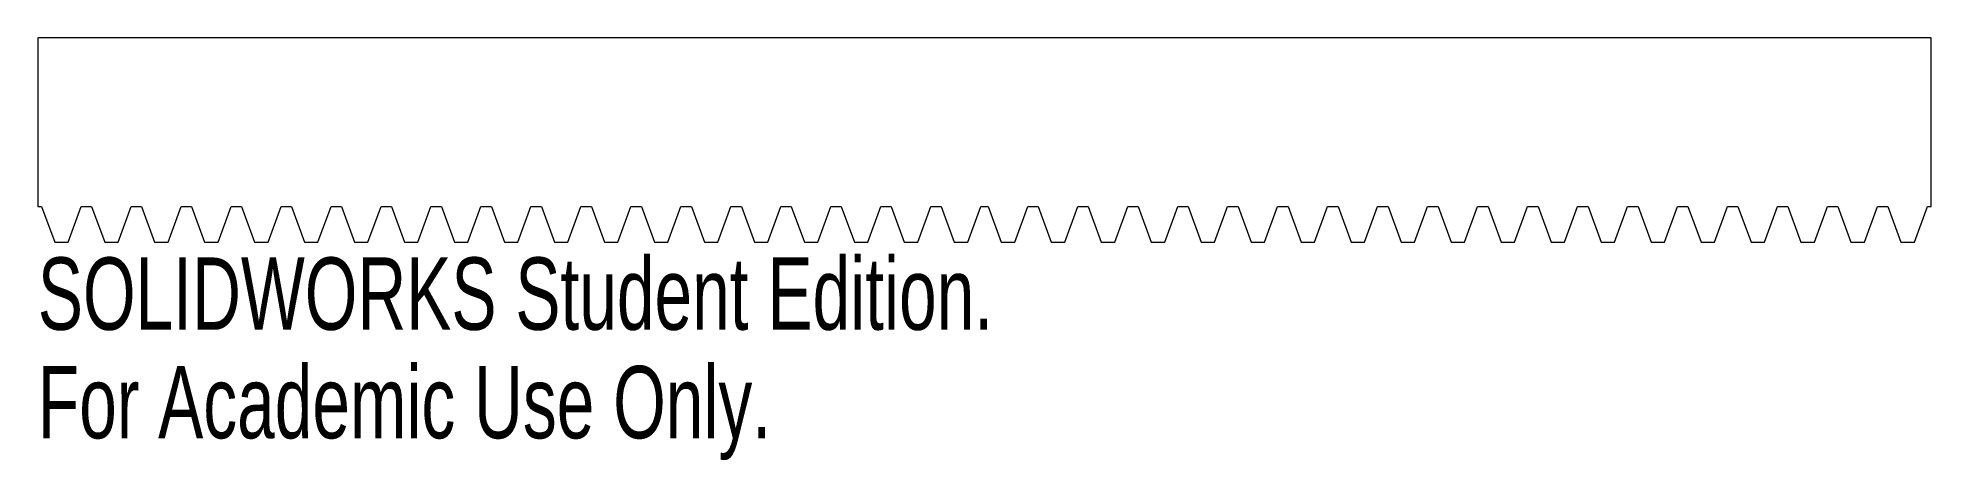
# Model space of a CAD drawing. Header units: inches. Extents: x -2.31 to 2.67, y -1.04 to 0.07.
import ezdxf

# ---------------------------------------------------------------- set-up
doc = ezdxf.new("R2010")
doc.units = ezdxf.units.IN
doc.header["$MEASUREMENT"] = 0
doc.styles.add('SLDTEXTSTYLE0', font='TXT', dxfattribs={"width": 0.7})

msp = doc.modelspace()

# ---------------------------------------------------------------- linework, layer by layer
at = {"color": 7, "linetype": 'Continuous', "lineweight": 15}
for p, q in [((2.6747, 0.0731), (-2.3096, 0.0731)), ((-2.3096, 0.0731), (-2.3096, -0.3701)), ((2.6747, -0.3701), (2.6747, 0.0731)), ((-2.3096, -0.3701), (-2.2996, -0.3701)), ((-2.2996, -0.3701), (-2.2653, -0.4643)), ((-2.23, -0.4643), (-2.1957, -0.3701)), ((-2.1957, -0.3701), (-2.168, -0.3701)), ((-2.168, -0.3701), (-2.1337, -0.4643)), ((-2.0984, -0.4643), (-2.0641, -0.3701)), ((-2.0641, -0.3701), (-2.0364, -0.3701)), ((-2.0364, -0.3701), (-2.0021, -0.4643)), ((-1.9668, -0.4643), (-1.9325, -0.3701)), ((-1.9325, -0.3701), (-1.9049, -0.3701)), ((-1.9049, -0.3701), (-1.8706, -0.4643)), ((-1.8353, -0.4643), (-1.801, -0.3701)), ((-1.801, -0.3701), (-1.7733, -0.3701)), ((-1.7733, -0.3701), (-1.739, -0.4643)), ((-1.7037, -0.4643), (-1.6694, -0.3701)), ((-1.6694, -0.3701), (-1.6417, -0.3701)), ((-1.6417, -0.3701), (-1.6074, -0.4643)), ((-1.5721, -0.4643), (-1.5378, -0.3701)), ((-1.5378, -0.3701), (-1.5101, -0.3701)), ((-1.5101, -0.3701), (-1.4758, -0.4643)), ((-1.4405, -0.4643), (-1.4062, -0.3701)), ((-1.4062, -0.3701), (-1.3786, -0.3701)), ((-1.3786, -0.3701), (-1.3443, -0.4643)), ((-1.309, -0.4643), (-1.2747, -0.3701)), ((-1.2747, -0.3701), (-1.247, -0.3701)), ((-1.247, -0.3701), (-1.2127, -0.4643)), ((-1.1774, -0.4643), (-1.1431, -0.3701)), ((-1.1431, -0.3701), (-1.1154, -0.3701)), ((-1.1154, -0.3701), (-1.0811, -0.4643)), ((-1.0458, -0.4643), (-1.0115, -0.3701)), ((-1.0115, -0.3701), (-0.9838, -0.3701)), ((-0.9838, -0.3701), (-0.9495, -0.4643)), ((-0.9142, -0.4643), (-0.8799, -0.3701)), ((-0.8799, -0.3701), (-0.8523, -0.3701)), ((-0.8523, -0.3701), (-0.818, -0.4643)), ((-0.7827, -0.4643), (-0.7484, -0.3701)), ((-0.7484, -0.3701), (-0.7207, -0.3701)), ((-0.7207, -0.3701), (-0.6864, -0.4643)), ((-0.6511, -0.4643), (-0.6168, -0.3701)), ((-0.6168, -0.3701), (-0.5891, -0.3701)), ((-0.5891, -0.3701), (-0.5548, -0.4643)), ((-0.5195, -0.4643), (-0.4852, -0.3701)), ((-0.4852, -0.3701), (-0.4575, -0.3701)), ((-0.4575, -0.3701), (-0.4232, -0.4643)), ((-0.3879, -0.4643), (-0.3536, -0.3701)), ((-0.3536, -0.3701), (-0.326, -0.3701)), ((-0.326, -0.3701), (-0.2917, -0.4643)), ((-0.2564, -0.4643), (-0.2221, -0.3701)), ((-0.2221, -0.3701), (-0.1944, -0.3701)), ((-0.1944, -0.3701), (-0.1601, -0.4643)), ((-0.1248, -0.4643), (-0.0905, -0.3701)), ((-0.0905, -0.3701), (-0.0628, -0.3701)), ((-0.0628, -0.3701), (-0.0285, -0.4643)), ((0.0068, -0.4643), (0.0411, -0.3701)), ((0.0411, -0.3701), (0.0688, -0.3701)), ((0.0688, -0.3701), (0.1031, -0.4643)), ((0.1384, -0.4643), (0.1727, -0.3701)), ((0.1727, -0.3701), (0.1925, -0.3701)), ((0.1925, -0.3701), (0.2268, -0.4643)), ((0.2621, -0.4643), (0.2964, -0.3701)), ((0.2964, -0.3701), (0.3241, -0.3701)), ((0.3241, -0.3701), (0.3584, -0.4643)), ((0.3937, -0.4643), (0.428, -0.3701)), ((0.428, -0.3701), (0.4557, -0.3701)), ((0.4557, -0.3701), (0.49, -0.4643)), ((0.5253, -0.4643), (0.5596, -0.3701)), ((0.5596, -0.3701), (0.5873, -0.3701)), ((0.5873, -0.3701), (0.6216, -0.4643)), ((0.6569, -0.4643), (0.6912, -0.3701)), ((0.6912, -0.3701), (0.7188, -0.3701)), ((0.7188, -0.3701), (0.7531, -0.4643)), ((0.7884, -0.4643), (0.8227, -0.3701)), ((0.8227, -0.3701), (0.8504, -0.3701)), ((0.8504, -0.3701), (0.8847, -0.4643)), ((0.92, -0.4643), (0.9543, -0.3701)), ((0.9543, -0.3701), (0.982, -0.3701)), ((0.982, -0.3701), (1.0163, -0.4643)), ((1.0516, -0.4643), (1.0859, -0.3701)), ((1.0859, -0.3701), (1.1136, -0.3701)), ((1.1136, -0.3701), (1.1479, -0.4643)), ((1.1832, -0.4643), (1.2175, -0.3701)), ((1.2175, -0.3701), (1.2451, -0.3701)), ((1.2451, -0.3701), (1.2794, -0.4643)), ((1.3147, -0.4643), (1.349, -0.3701)), ((1.349, -0.3701), (1.3767, -0.3701)), ((1.3767, -0.3701), (1.411, -0.4643)), ((1.4463, -0.4643), (1.4806, -0.3701)), ((1.4806, -0.3701), (1.5083, -0.3701)), ((1.5083, -0.3701), (1.5426, -0.4643)), ((1.5779, -0.4643), (1.6122, -0.3701)), ((1.6122, -0.3701), (1.6399, -0.3701)), ((1.6399, -0.3701), (1.6742, -0.4643)), ((1.7095, -0.4643), (1.7438, -0.3701)), ((1.7438, -0.3701), (1.7714, -0.3701)), ((1.7714, -0.3701), (1.8057, -0.4643)), ((1.841, -0.4643), (1.8753, -0.3701)), ((1.8753, -0.3701), (1.903, -0.3701)), ((1.903, -0.3701), (1.9373, -0.4643)), ((1.9726, -0.4643), (2.0069, -0.3701)), ((2.0069, -0.3701), (2.0346, -0.3701)), ((2.0346, -0.3701), (2.0689, -0.4643)), ((2.1042, -0.4643), (2.1385, -0.3701)), ((2.1385, -0.3701), (2.1662, -0.3701)), ((2.1662, -0.3701), (2.2005, -0.4643)), ((2.2358, -0.4643), (2.2701, -0.3701)), ((2.2701, -0.3701), (2.2977, -0.3701)), ((2.2977, -0.3701), (2.332, -0.4643)), ((2.3673, -0.4643), (2.4016, -0.3701)), ((2.4016, -0.3701), (2.4293, -0.3701)), ((2.4293, -0.3701), (2.4636, -0.4643)), ((2.4989, -0.4643), (2.5332, -0.3701)), ((2.5332, -0.3701), (2.5609, -0.3701)), ((2.5609, -0.3701), (2.5952, -0.4643)), ((2.6305, -0.4643), (2.6648, -0.3701)), ((2.6648, -0.3701), (2.6747, -0.3701)), ((-2.2653, -0.4643), (-2.23, -0.4643)), ((-2.1337, -0.4643), (-2.0984, -0.4643)), ((-2.0021, -0.4643), (-1.9668, -0.4643)), ((-1.8706, -0.4643), (-1.8353, -0.4643)), ((-1.739, -0.4643), (-1.7037, -0.4643)), ((-1.6074, -0.4643), (-1.5721, -0.4643)), ((-1.4758, -0.4643), (-1.4405, -0.4643)), ((-1.3443, -0.4643), (-1.309, -0.4643)), ((-1.2127, -0.4643), (-1.1774, -0.4643)), ((-1.0811, -0.4643), (-1.0458, -0.4643)), ((-0.9495, -0.4643), (-0.9142, -0.4643)), ((-0.818, -0.4643), (-0.7827, -0.4643)), ((-0.6864, -0.4643), (-0.6511, -0.4643)), ((-0.5548, -0.4643), (-0.5195, -0.4643)), ((-0.4232, -0.4643), (-0.3879, -0.4643)), ((-0.2917, -0.4643), (-0.2564, -0.4643)), ((-0.1601, -0.4643), (-0.1248, -0.4643)), ((-0.0285, -0.4643), (0.0068, -0.4643)), ((0.1031, -0.4643), (0.1384, -0.4643)), ((0.2268, -0.4643), (0.2621, -0.4643)), ((0.3584, -0.4643), (0.3937, -0.4643)), ((0.49, -0.4643), (0.5253, -0.4643)), ((0.6216, -0.4643), (0.6569, -0.4643)), ((0.7531, -0.4643), (0.7884, -0.4643)), ((0.8847, -0.4643), (0.92, -0.4643)), ((1.0163, -0.4643), (1.0516, -0.4643)), ((1.1479, -0.4643), (1.1832, -0.4643)), ((1.2794, -0.4643), (1.3147, -0.4643)), ((1.411, -0.4643), (1.4463, -0.4643)), ((1.5426, -0.4643), (1.5779, -0.4643)), ((1.6742, -0.4643), (1.7095, -0.4643)), ((1.8057, -0.4643), (1.841, -0.4643)), ((1.9373, -0.4643), (1.9726, -0.4643)), ((2.0689, -0.4643), (2.1042, -0.4643)), ((2.2005, -0.4643), (2.2358, -0.4643)), ((2.332, -0.4643), (2.3673, -0.4643)), ((2.4636, -0.4643), (2.4989, -0.4643)), ((2.5952, -0.4643), (2.6305, -0.4643))]:
    msp.add_line(p, q, dxfattribs=at)

# ---------------------------------------------------------------- texts
at = {"color": 7, "linetype": 'Continuous', "char_height": 0.1903, "attachment_point": 1, "style": 'SLDTEXTSTYLE0'}
for s, insert in [('SOLIDWORKS Student Edition.', (-2.3096, -0.5044)), ('For Academic Use Only.', (-2.3096, -0.7899))]:
    msp.add_mtext(s, dxfattribs=dict(at, insert=insert))

doc.saveas('drawing.dxf')
